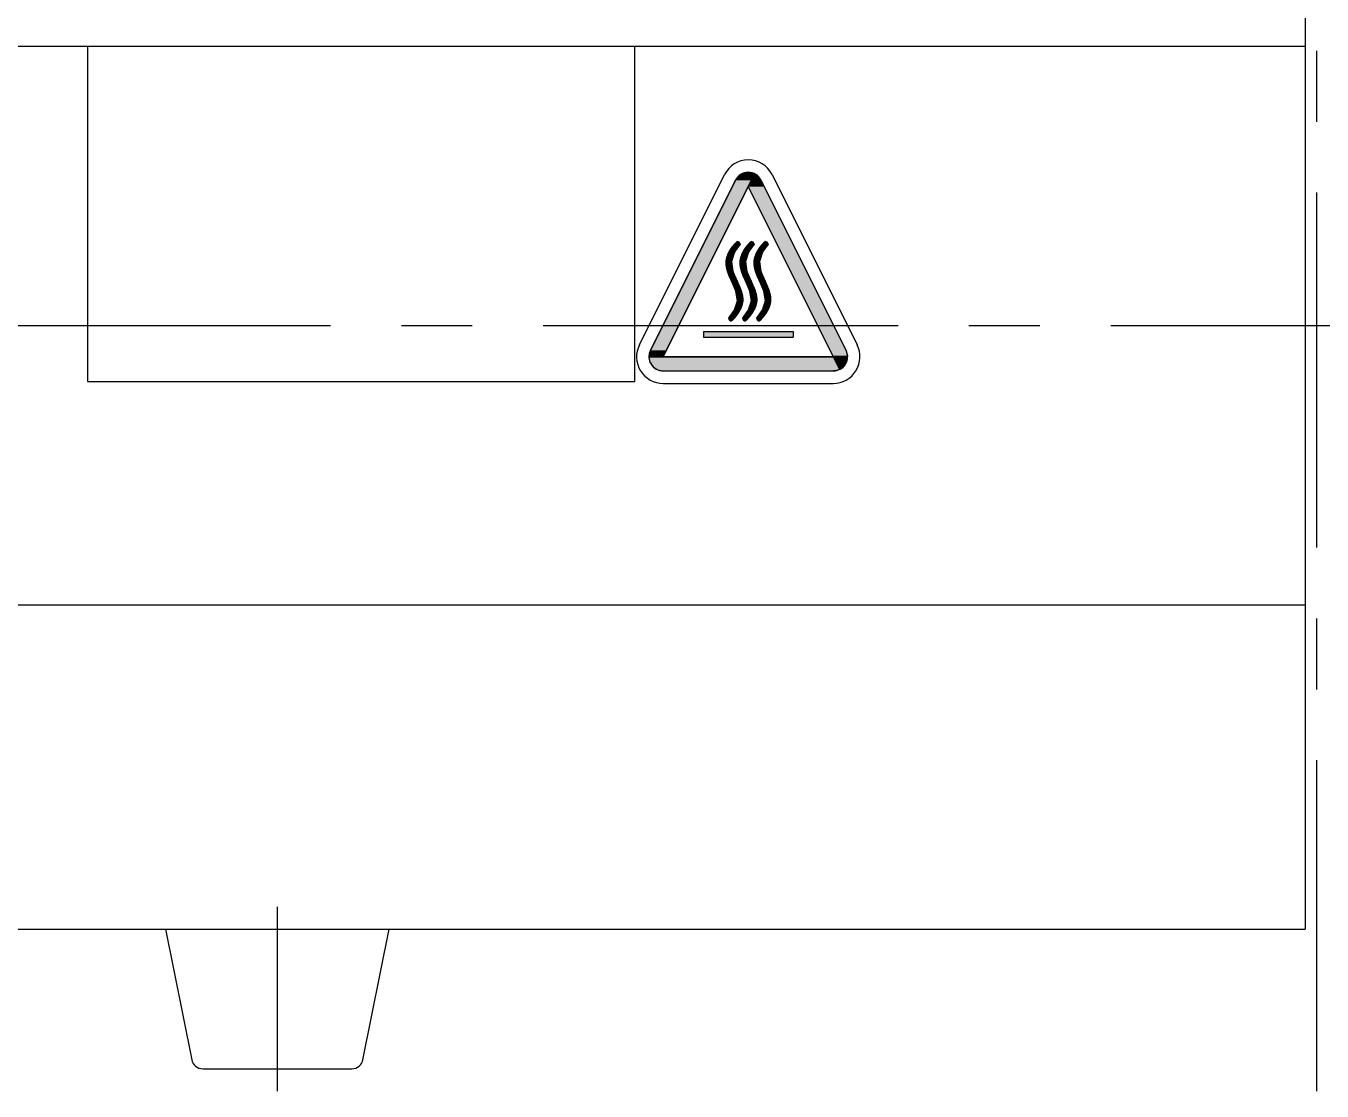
# Model space of a CAD drawing. Extents: x -95 to 515, y -92 to 311.
# Drawn here: x 109.5 to 225.5, y -68.5 to 26.8 of the extents above; entities that cross this region are included whole.
import ezdxf

# ---------------------------------------------------------------- set-up
doc = ezdxf.new("R2010")
doc.units = 0
doc.linetypes.add('CENTER', pattern=[50.8, 31.75, -6.35, 6.35, -6.35])
doc.layers.get('0').update_dxf_attribs({"linetype": 'CONTINUOUS'})
doc.layers.add('CENTER', color=1, linetype='CENTER')

# ---------------------------------------------------------------- blocks, each defined once
blk = doc.blocks.new('*U2')
at = {"color": 7, "linetype": 'CONTINUOUS'}
for p, q in [((173.01, 13.01), (165.39, -2.22)), ((174.43, 13.01), (166.81, -2.22)), ((173.31, 13.4), (173.01, 13.01)), ((173.62, 13.58), (173.31, 13.4)), ((173.74, 13.65), (173.62, 13.58)), ((174.24, 13.71), (173.74, 13.65)), ((174.46, 13.65), (174.24, 13.71)), ((174.63, 13.4), (174.43, 13.01)), ((174.46, 13.65), (174.71, 13.58)), ((174.71, 13.58), (174.63, 13.4)), ((165.39, -2.22), (165.29, -2.5)), ((166.81, -2.22), (166.67, -2.5)), ((165.29, -2.5), (165.26, -2.79)), ((166.53, -2.79), (165.26, -2.79)), ((166.67, -2.5), (166.53, -2.79)), ((166.53, -2.79), (166.53, -2.79))]:
    blk.add_line(p, q, dxfattribs=at)
for points in [[(173.01, 13.01), (165.39, -2.22), (166.81, -2.22)], [(173.31, 13.4), (173.01, 13.01), (174.43, 13.01)], [(173.62, 13.58), (173.31, 13.4), (174.63, 13.4)], [(173.74, 13.65), (173.62, 13.58), (174.71, 13.58)], [(174.24, 13.71), (173.74, 13.65), (174.46, 13.65)], [(165.39, -2.22), (165.29, -2.5), (166.67, -2.5)], [(165.29, -2.5), (165.26, -2.79), (166.53, -2.79)]]:
    blk.add_solid(points, dxfattribs=at)
at = {"color": 7, "linetype": 'CONTINUOUS', "extrusion": (0, 0, -1)}
for points in [[(-173.01, 13.01), (-174.43, 13.01), (-166.81, -2.22)], [(-173.31, 13.4), (-174.63, 13.4), (-174.43, 13.01)], [(-173.62, 13.58), (-174.71, 13.58), (-174.63, 13.4)], [(-173.74, 13.65), (-174.46, 13.65), (-174.71, 13.58)], [(-165.39, -2.22), (-166.81, -2.22), (-166.67, -2.5)], [(-165.26, -2.79), (-166.53, -2.79), (-166.53, -2.79)], [(-165.29, -2.5), (-166.67, -2.5), (-166.53, -2.79)]]:
    blk.add_solid(points, dxfattribs=at)
blk = doc.blocks.new('*U3')
at = {"color": 7, "linetype": 'CONTINUOUS'}
for p, q in [((165.26, -2.79), (165.26, -2.79)), ((181.76, -2.79), (165.26, -2.79)), ((165.26, -2.79), (165.35, -3.28)), ((165.35, -3.28), (165.63, -3.69)), ((181.76, -2.79), (182.01, -3.28)), ((182.01, -3.28), (182.21, -3.69)), ((165.63, -3.69), (165.99, -3.93)), ((165.99, -3.93), (166.04, -3.96)), ((166.04, -3.96), (166.36, -4.03)), ((166.36, -4.03), (166.53, -4.06)), ((166.53, -4.06), (181.76, -4.06)), ((182.06, -4.03), (181.76, -4.06)), ((182.23, -3.96), (182.06, -4.03)), ((182.21, -3.69), (182.33, -3.93)), ((182.33, -3.93), (182.23, -3.96))]:
    blk.add_line(p, q, dxfattribs=at)
for points in [[(165.26, -2.79), (165.26, -2.79), (181.76, -2.79)], [(165.26, -2.79), (165.35, -3.28), (182.01, -3.28)], [(165.35, -3.28), (165.63, -3.69), (182.21, -3.69)], [(165.63, -3.69), (165.99, -3.93), (182.33, -3.93)], [(165.99, -3.93), (166.04, -3.96), (182.23, -3.96)], [(166.04, -3.96), (166.36, -4.03), (182.06, -4.03)], [(166.36, -4.03), (166.53, -4.06), (181.76, -4.06)], [(166.53, -4.06), (166.53, -4.06), (181.76, -4.06)]]:
    blk.add_solid(points, dxfattribs=at)
at = {"color": 7, "linetype": 'CONTINUOUS', "extrusion": (0, 0, -1)}
for points in [[(-165.26, -2.79), (-181.76, -2.79), (-182.01, -3.28)], [(-165.35, -3.28), (-182.01, -3.28), (-182.21, -3.69)], [(-165.63, -3.69), (-182.21, -3.69), (-182.33, -3.93)], [(-165.99, -3.93), (-182.33, -3.93), (-182.23, -3.96)], [(-166.04, -3.96), (-182.23, -3.96), (-182.06, -4.03)], [(-166.36, -4.03), (-182.06, -4.03), (-181.76, -4.06)]]:
    blk.add_solid(points, dxfattribs=at)
blk = doc.blocks.new('*U4')
at = {"color": 7, "linetype": 'CONTINUOUS'}
for p, q in [((174.43, 13.01), (174.15, 12.45)), ((174.59, 13.34), (174.43, 13.01)), ((174.71, 13.58), (174.59, 13.34)), ((175.04, 13.34), (174.71, 13.58)), ((175.04, 13.34), (175.28, 13.01)), ((175.28, 13.01), (175.57, 12.45)), ((174.15, 12.45), (181.48, -2.22)), ((175.57, 12.45), (182.9, -2.22)), ((181.48, -2.22), (181.72, -2.7)), ((182.9, -2.22), (183.03, -2.7)), ((181.72, -2.7), (181.96, -3.19)), ((181.96, -3.19), (182.18, -3.62)), ((182.97, -3.19), (182.72, -3.62)), ((183.03, -2.7), (182.97, -3.19)), ((182.33, -3.93), (182.18, -3.62)), ((182.72, -3.62), (182.33, -3.93))]:
    blk.add_line(p, q, dxfattribs=at)
for points in [[(174.43, 13.01), (174.15, 12.45), (175.57, 12.45)], [(174.59, 13.34), (174.43, 13.01), (175.28, 13.01)], [(174.71, 13.58), (174.59, 13.34), (175.04, 13.34)], [(174.15, 12.45), (181.48, -2.22), (182.9, -2.22)], [(181.48, -2.22), (181.72, -2.7), (183.03, -2.7)], [(181.72, -2.7), (181.96, -3.19), (182.97, -3.19)], [(181.96, -3.19), (182.18, -3.62), (182.72, -3.62)]]:
    blk.add_solid(points, dxfattribs=at)
at = {"color": 7, "linetype": 'CONTINUOUS', "extrusion": (0, 0, -1)}
for points in [[(-174.43, 13.01), (-175.28, 13.01), (-175.57, 12.45)], [(-174.59, 13.34), (-175.04, 13.34), (-175.28, 13.01)], [(-174.15, 12.45), (-175.57, 12.45), (-182.9, -2.22)], [(-181.48, -2.22), (-182.9, -2.22), (-183.03, -2.7)], [(-181.72, -2.7), (-183.03, -2.7), (-182.97, -3.19)], [(-181.96, -3.19), (-182.97, -3.19), (-182.72, -3.62)], [(-182.18, -3.62), (-182.72, -3.62), (-182.33, -3.93)]]:
    blk.add_solid(points, dxfattribs=at)
blk = doc.blocks.new('*U5')
at = {"color": 7, "linetype": 'CONTINUOUS'}
for p, q in [((175.46, 7.29), (174.99, 6.72)), ((175.6, 7.47), (175.46, 7.29)), ((175.92, 7.29), (175.51, 6.72)), ((175.65, 7.52), (175.6, 7.47)), ((175.83, 7.47), (175.65, 7.52)), ((175.83, 7.47), (175.92, 7.29)), ((174.94, 6.58), (174.65, 5.75)), ((174.99, 6.72), (174.94, 6.58)), ((175.41, 6.58), (175.15, 5.75)), ((175.51, 6.72), (175.41, 6.58)), ((174.65, 5.75), (174.65, 5.75)), ((174.65, 5.75), (174.78, 4.83)), ((174.78, 4.83), (174.78, 4.83)), ((174.78, 4.83), (175.15, 3.97)), ((175.15, 5.75), (175.15, 5.75)), ((175.15, 5.75), (175.28, 4.83)), ((175.28, 4.83), (175.28, 4.83)), ((175.28, 4.83), (175.65, 3.97)), ((175.15, 3.97), (175.15, 3.97)), ((175.15, 3.97), (175.51, 3.12)), ((175.65, 3.97), (175.65, 3.97)), ((175.65, 3.97), (176.01, 3.12)), ((175.51, 3.12), (175.51, 3.12)), ((175.51, 3.12), (175.65, 2.2)), ((176.01, 3.12), (176.01, 3.12)), ((176.01, 3.12), (176.15, 2.2)), ((175.28, 1.22), (174.89, 0.67)), ((175.39, 1.37), (175.28, 1.22)), ((175.8, 1.22), (175.35, 0.67)), ((175.65, 2.2), (175.39, 1.37)), ((175.65, 2.2), (175.65, 2.2)), ((175.86, 1.37), (175.8, 1.22)), ((176.15, 2.2), (175.86, 1.37)), ((176.15, 2.2), (176.15, 2.2)), ((174.89, 0.67), (174.97, 0.49)), ((175.15, 0.42), (174.97, 0.49)), ((175.21, 0.49), (175.15, 0.42)), ((175.35, 0.67), (175.21, 0.49))]:
    blk.add_line(p, q, dxfattribs=at)
for points in [[(175.46, 7.29), (174.99, 6.72), (175.51, 6.72)], [(175.6, 7.47), (175.46, 7.29), (175.92, 7.29)], [(175.65, 7.52), (175.6, 7.47), (175.83, 7.47)], [(174.94, 6.58), (174.65, 5.75), (175.15, 5.75)], [(174.99, 6.72), (174.94, 6.58), (175.41, 6.58)], [(174.65, 5.75), (174.65, 5.75), (175.15, 5.75)], [(174.65, 5.75), (174.78, 4.83), (175.28, 4.83)], [(174.78, 4.83), (174.78, 4.83), (175.28, 4.83)], [(174.78, 4.83), (175.15, 3.97), (175.65, 3.97)], [(175.15, 3.97), (175.15, 3.97), (175.65, 3.97)], [(175.15, 3.97), (175.51, 3.12), (176.01, 3.12)], [(175.51, 3.12), (175.51, 3.12), (176.01, 3.12)], [(175.51, 3.12), (175.65, 2.2), (176.15, 2.2)], [(175.28, 1.22), (174.89, 0.67), (175.35, 0.67)], [(175.39, 1.37), (175.28, 1.22), (175.8, 1.22)], [(175.65, 2.2), (175.39, 1.37), (175.86, 1.37)], [(175.65, 2.2), (175.65, 2.2), (176.15, 2.2)], [(174.89, 0.67), (174.97, 0.49), (175.21, 0.49)]]:
    blk.add_solid(points, dxfattribs=at)
at = {"color": 7, "linetype": 'CONTINUOUS', "extrusion": (0, 0, -1)}
for points in [[(-175.46, 7.29), (-175.92, 7.29), (-175.51, 6.72)], [(-175.6, 7.47), (-175.83, 7.47), (-175.92, 7.29)], [(-174.94, 6.58), (-175.41, 6.58), (-175.15, 5.75)], [(-174.99, 6.72), (-175.51, 6.72), (-175.41, 6.58)], [(-174.65, 5.75), (-175.15, 5.75), (-175.15, 5.75)], [(-174.65, 5.75), (-175.15, 5.75), (-175.28, 4.83)], [(-174.78, 4.83), (-175.28, 4.83), (-175.28, 4.83)], [(-174.78, 4.83), (-175.28, 4.83), (-175.65, 3.97)], [(-175.15, 3.97), (-175.65, 3.97), (-175.65, 3.97)], [(-175.15, 3.97), (-175.65, 3.97), (-176.01, 3.12)], [(-175.51, 3.12), (-176.01, 3.12), (-176.01, 3.12)], [(-175.51, 3.12), (-176.01, 3.12), (-176.15, 2.2)], [(-175.28, 1.22), (-175.8, 1.22), (-175.35, 0.67)], [(-175.39, 1.37), (-175.86, 1.37), (-175.8, 1.22)], [(-175.65, 2.2), (-176.15, 2.2), (-176.15, 2.2)], [(-175.65, 2.2), (-176.15, 2.2), (-175.86, 1.37)], [(-174.89, 0.67), (-175.35, 0.67), (-175.21, 0.49)], [(-174.97, 0.49), (-175.21, 0.49), (-175.15, 0.42)]]:
    blk.add_solid(points, dxfattribs=at)
blk = doc.blocks.new('*U6')
at = {"color": 7, "linetype": 'CONTINUOUS'}
for p, q in [((172.96, 7.29), (172.49, 6.72)), ((173.1, 7.47), (172.96, 7.29)), ((173.42, 7.29), (173.01, 6.72)), ((173.15, 7.52), (173.1, 7.47)), ((173.33, 7.47), (173.15, 7.52)), ((173.33, 7.47), (173.42, 7.29)), ((172.44, 6.58), (172.15, 5.75)), ((172.49, 6.72), (172.44, 6.58)), ((172.91, 6.58), (172.65, 5.75)), ((173.01, 6.72), (172.91, 6.58)), ((172.15, 5.75), (172.15, 5.75)), ((172.15, 5.75), (172.28, 4.83)), ((172.28, 4.83), (172.28, 4.83)), ((172.28, 4.83), (172.65, 3.97)), ((172.65, 5.75), (172.65, 5.75)), ((172.65, 5.75), (172.78, 4.83)), ((172.78, 4.83), (172.78, 4.83)), ((172.78, 4.83), (173.15, 3.97)), ((172.65, 3.97), (172.65, 3.97)), ((172.65, 3.97), (173.01, 3.12)), ((173.15, 3.97), (173.15, 3.97)), ((173.15, 3.97), (173.51, 3.12)), ((173.01, 3.12), (173.01, 3.12)), ((173.01, 3.12), (173.15, 2.2)), ((173.51, 3.12), (173.51, 3.12)), ((173.51, 3.12), (173.65, 2.2)), ((172.78, 1.22), (172.39, 0.67)), ((172.89, 1.37), (172.78, 1.22)), ((173.3, 1.22), (172.85, 0.67)), ((173.15, 2.2), (172.89, 1.37)), ((173.15, 2.2), (173.15, 2.2)), ((173.36, 1.37), (173.3, 1.22)), ((173.65, 2.2), (173.36, 1.37)), ((173.65, 2.2), (173.65, 2.2)), ((172.39, 0.67), (172.47, 0.49)), ((172.65, 0.42), (172.47, 0.49)), ((172.71, 0.49), (172.65, 0.42)), ((172.85, 0.67), (172.71, 0.49))]:
    blk.add_line(p, q, dxfattribs=at)
for points in [[(172.96, 7.29), (172.49, 6.72), (173.01, 6.72)], [(173.1, 7.47), (172.96, 7.29), (173.42, 7.29)], [(173.15, 7.52), (173.1, 7.47), (173.33, 7.47)], [(172.44, 6.58), (172.15, 5.75), (172.65, 5.75)], [(172.49, 6.72), (172.44, 6.58), (172.91, 6.58)], [(172.15, 5.75), (172.15, 5.75), (172.65, 5.75)], [(172.15, 5.75), (172.28, 4.83), (172.78, 4.83)], [(172.28, 4.83), (172.28, 4.83), (172.78, 4.83)], [(172.28, 4.83), (172.65, 3.97), (173.15, 3.97)], [(172.65, 3.97), (172.65, 3.97), (173.15, 3.97)], [(172.65, 3.97), (173.01, 3.12), (173.51, 3.12)], [(173.01, 3.12), (173.01, 3.12), (173.51, 3.12)], [(173.01, 3.12), (173.15, 2.2), (173.65, 2.2)], [(172.78, 1.22), (172.39, 0.67), (172.85, 0.67)], [(172.89, 1.37), (172.78, 1.22), (173.3, 1.22)], [(173.15, 2.2), (172.89, 1.37), (173.36, 1.37)], [(173.15, 2.2), (173.15, 2.2), (173.65, 2.2)], [(172.39, 0.67), (172.47, 0.49), (172.71, 0.49)]]:
    blk.add_solid(points, dxfattribs=at)
at = {"color": 7, "linetype": 'CONTINUOUS', "extrusion": (0, 0, -1)}
for points in [[(-172.96, 7.29), (-173.42, 7.29), (-173.01, 6.72)], [(-173.1, 7.47), (-173.33, 7.47), (-173.42, 7.29)], [(-172.44, 6.58), (-172.91, 6.58), (-172.65, 5.75)], [(-172.49, 6.72), (-173.01, 6.72), (-172.91, 6.58)], [(-172.15, 5.75), (-172.65, 5.75), (-172.65, 5.75)], [(-172.15, 5.75), (-172.65, 5.75), (-172.78, 4.83)], [(-172.28, 4.83), (-172.78, 4.83), (-172.78, 4.83)], [(-172.28, 4.83), (-172.78, 4.83), (-173.15, 3.97)], [(-172.65, 3.97), (-173.15, 3.97), (-173.15, 3.97)], [(-172.65, 3.97), (-173.15, 3.97), (-173.51, 3.12)], [(-173.01, 3.12), (-173.51, 3.12), (-173.51, 3.12)], [(-173.01, 3.12), (-173.51, 3.12), (-173.65, 2.2)], [(-172.78, 1.22), (-173.3, 1.22), (-172.85, 0.67)], [(-172.89, 1.37), (-173.36, 1.37), (-173.3, 1.22)], [(-173.15, 2.2), (-173.65, 2.2), (-173.65, 2.2)], [(-173.15, 2.2), (-173.65, 2.2), (-173.36, 1.37)], [(-172.39, 0.67), (-172.85, 0.67), (-172.71, 0.49)], [(-172.47, 0.49), (-172.71, 0.49), (-172.65, 0.42)]]:
    blk.add_solid(points, dxfattribs=at)
blk = doc.blocks.new('*U7')
at = {"color": 7, "linetype": 'CONTINUOUS'}
for p, q in [((174.21, 7.29), (173.74, 6.72)), ((174.35, 7.47), (174.21, 7.29)), ((174.67, 7.29), (174.26, 6.72)), ((174.4, 7.52), (174.35, 7.47)), ((174.58, 7.47), (174.4, 7.52)), ((174.58, 7.47), (174.67, 7.29)), ((173.69, 6.58), (173.4, 5.75)), ((173.74, 6.72), (173.69, 6.58)), ((174.16, 6.58), (173.9, 5.75)), ((174.26, 6.72), (174.16, 6.58)), ((173.4, 5.75), (173.4, 5.75)), ((173.4, 5.75), (173.53, 4.83)), ((173.53, 4.83), (173.53, 4.83)), ((173.53, 4.83), (173.9, 3.97)), ((173.9, 5.75), (173.9, 5.75)), ((173.9, 5.75), (174.03, 4.83)), ((174.03, 4.83), (174.03, 4.83)), ((174.03, 4.83), (174.4, 3.97)), ((173.9, 3.97), (173.9, 3.97)), ((173.9, 3.97), (174.26, 3.12)), ((174.4, 3.97), (174.4, 3.97)), ((174.4, 3.97), (174.76, 3.12)), ((174.26, 3.12), (174.26, 3.12)), ((174.26, 3.12), (174.4, 2.2)), ((174.76, 3.12), (174.76, 3.12)), ((174.76, 3.12), (174.9, 2.2)), ((174.03, 1.22), (173.64, 0.67)), ((174.14, 1.37), (174.03, 1.22)), ((174.55, 1.22), (174.1, 0.67)), ((174.4, 2.2), (174.14, 1.37)), ((174.4, 2.2), (174.4, 2.2)), ((174.61, 1.37), (174.55, 1.22)), ((174.9, 2.2), (174.61, 1.37)), ((174.9, 2.2), (174.9, 2.2)), ((173.64, 0.67), (173.72, 0.49)), ((173.9, 0.42), (173.72, 0.49)), ((173.96, 0.49), (173.9, 0.42)), ((174.1, 0.67), (173.96, 0.49))]:
    blk.add_line(p, q, dxfattribs=at)
for points in [[(174.21, 7.29), (173.74, 6.72), (174.26, 6.72)], [(174.35, 7.47), (174.21, 7.29), (174.67, 7.29)], [(174.4, 7.52), (174.35, 7.47), (174.58, 7.47)], [(173.69, 6.58), (173.4, 5.75), (173.9, 5.75)], [(173.74, 6.72), (173.69, 6.58), (174.16, 6.58)], [(173.4, 5.75), (173.4, 5.75), (173.9, 5.75)], [(173.4, 5.75), (173.53, 4.83), (174.03, 4.83)], [(173.53, 4.83), (173.53, 4.83), (174.03, 4.83)], [(173.53, 4.83), (173.9, 3.97), (174.4, 3.97)], [(173.9, 3.97), (173.9, 3.97), (174.4, 3.97)], [(173.9, 3.97), (174.26, 3.12), (174.76, 3.12)], [(174.26, 3.12), (174.26, 3.12), (174.76, 3.12)], [(174.26, 3.12), (174.4, 2.2), (174.9, 2.2)], [(174.03, 1.22), (173.64, 0.67), (174.1, 0.67)], [(174.14, 1.37), (174.03, 1.22), (174.55, 1.22)], [(174.4, 2.2), (174.14, 1.37), (174.61, 1.37)], [(174.4, 2.2), (174.4, 2.2), (174.9, 2.2)], [(173.64, 0.67), (173.72, 0.49), (173.96, 0.49)]]:
    blk.add_solid(points, dxfattribs=at)
at = {"color": 7, "linetype": 'CONTINUOUS', "extrusion": (0, 0, -1)}
for points in [[(-174.21, 7.29), (-174.67, 7.29), (-174.26, 6.72)], [(-174.35, 7.47), (-174.58, 7.47), (-174.67, 7.29)], [(-173.69, 6.58), (-174.16, 6.58), (-173.9, 5.75)], [(-173.74, 6.72), (-174.26, 6.72), (-174.16, 6.58)], [(-173.4, 5.75), (-173.9, 5.75), (-173.9, 5.75)], [(-173.4, 5.75), (-173.9, 5.75), (-174.03, 4.83)], [(-173.53, 4.83), (-174.03, 4.83), (-174.03, 4.83)], [(-173.53, 4.83), (-174.03, 4.83), (-174.4, 3.97)], [(-173.9, 3.97), (-174.4, 3.97), (-174.4, 3.97)], [(-173.9, 3.97), (-174.4, 3.97), (-174.76, 3.12)], [(-174.26, 3.12), (-174.76, 3.12), (-174.76, 3.12)], [(-174.26, 3.12), (-174.76, 3.12), (-174.9, 2.2)], [(-174.03, 1.22), (-174.55, 1.22), (-174.1, 0.67)], [(-174.14, 1.37), (-174.61, 1.37), (-174.55, 1.22)], [(-174.4, 2.2), (-174.9, 2.2), (-174.9, 2.2)], [(-174.4, 2.2), (-174.9, 2.2), (-174.61, 1.37)], [(-173.64, 0.67), (-174.1, 0.67), (-173.96, 0.49)], [(-173.72, 0.49), (-173.96, 0.49), (-173.9, 0.42)]]:
    blk.add_solid(points, dxfattribs=at)
blk = doc.blocks.new('*U8')
at = {"color": 7, "linetype": 'CONTINUOUS'}
for p, q in [((170.15, -0.54), (178.15, -0.54)), ((170.15, -0.54), (170.15, -1.04)), ((170.15, -1.04), (178.15, -1.04)), ((178.15, -0.54), (178.15, -1.04))]:
    blk.add_line(p, q, dxfattribs=at)
for points in [[(170.15, -0.54), (170.15, -0.54), (178.15, -0.54)], [(170.15, -0.54), (170.15, -1.04), (178.15, -1.04)], [(170.15, -1.04), (170.15, -1.04), (178.15, -1.04)]]:
    blk.add_solid(points, dxfattribs=at)
at = {"color": 7, "linetype": 'CONTINUOUS', "extrusion": (0, 0, -1)}
blk.add_solid([(-170.15, -0.54), (-178.15, -0.54), (-178.15, -1.04)], dxfattribs=at)

msp = doc.modelspace()

# ---------------------------------------------------------------- linework, layer by layer
at = {"color": 7, "linetype": 'CONTINUOUS'}
for p, q in [((224, 54.6), (224, -54)), ((107, 25), (224, 25)), ((115, 25), (115, -5)), ((164, -5), (164, 25)), ((164.4, -1.73), (172.02, 13.51)), ((165.39, -2.22), (173.01, 13.01)), ((166.53, -2.79), (174.71, 13.58)), ((175.28, 13.01), (182.9, -2.22)), ((176.28, 13.51), (183.89, -1.73)), ((182.33, -3.93), (174.15, 12.45)), ((170.15, -0.54), (178.15, -0.54)), ((170.15, -0.54), (170.15, -1.04)), ((170.15, -1.04), (178.15, -1.04)), ((178.15, -0.54), (178.15, -1.04)), ((165.26, -2.79), (181.76, -2.79)), ((166.53, -4.06), (181.76, -4.06)), ((115, -5), (164, -5)), ((166.53, -5.17), (181.76, -5.17)), ((107, -25), (224, -25)), ((107, -54), (224, -54)), ((122, -54), (124.34, -65.7)), ((139.66, -65.7), (142, -54)), ((125.32, -66.5), (138.68, -66.5))]:
    msp.add_line(p, q, dxfattribs=at)
at = {"color": 7}
for points in [[(173.15, 7.52, 0), (173.12, 7.5, 0), (173.1, 7.48, 0), (173.07, 7.45, 0), (173.05, 7.43, 0), (173.02, 7.41, 0), (173, 7.38, 0), (172.98, 7.36, 0), (172.95, 7.33, 0), (172.93, 7.31, 0), (172.91, 7.28, 0), (172.88, 7.26, 0), (172.86, 7.23, 0), (172.84, 7.2, 0), (172.81, 7.18, 0), (172.79, 7.15, 0), (172.77, 7.12, 0), (172.75, 7.1, 0), (172.73, 7.07, 0), (172.71, 7.04, 0), (172.68, 7.01, 0), (172.66, 6.99, 0), (172.64, 6.96, 0), (172.62, 6.93, 0), (172.6, 6.9, 0), (172.58, 6.87, 0), (172.56, 6.84, 0), (172.54, 6.81, 0), (172.53, 6.78, 0), (172.51, 6.75, 0), (172.49, 6.72, 0), (172.47, 6.69, 0), (172.45, 6.66, 0), (172.44, 6.63, 0), (172.42, 6.6, 0), (172.4, 6.57, 0), (172.39, 6.54, 0), (172.37, 6.51, 0), (172.36, 6.48, 0), (172.34, 6.45, 0), (172.33, 6.42, 0), (172.31, 6.39, 0), (172.3, 6.36, 0), (172.29, 6.33, 0), (172.28, 6.29, 0), (172.26, 6.26, 0), (172.25, 6.23, 0), (172.24, 6.2, 0), (172.23, 6.17, 0), (172.22, 6.14, 0), (172.21, 6.1, 0), (172.2, 6.07, 0), (172.19, 6.04, 0), (172.19, 6.01, 0), (172.18, 5.98, 0), (172.17, 5.94, 0), (172.17, 5.91, 0), (172.16, 5.88, 0), (172.16, 5.85, 0), (172.15, 5.82, 0), (172.15, 5.78, 0), (172.15, 5.75, 0), (172.14, 5.72, 0), (172.14, 5.69, 0), (172.14, 5.65, 0), (172.14, 5.62, 0), (172.14, 5.59, 0), (172.14, 5.56, 0), (172.14, 5.53, 0), (172.14, 5.49, 0), (172.15, 5.46, 0), (172.15, 5.43, 0), (172.15, 5.4, 0), (172.16, 5.37, 0), (172.16, 5.33, 0), (172.16, 5.3, 0), (172.17, 5.27, 0), (172.18, 5.24, 0), (172.18, 5.21, 0), (172.19, 5.17, 0), (172.2, 5.14, 0), (172.2, 5.11, 0), (172.21, 5.08, 0), (172.22, 5.04, 0), (172.23, 5.01, 0), (172.24, 4.98, 0), (172.25, 4.95, 0), (172.26, 4.92, 0), (172.27, 4.88, 0), (172.28, 4.85, 0), (172.29, 4.82, 0), (172.3, 4.79, 0), (172.31, 4.76, 0), (172.32, 4.72, 0), (172.33, 4.69, 0), (172.34, 4.66, 0), (172.36, 4.63, 0), (172.37, 4.6, 0), (172.38, 4.56, 0), (172.4, 4.53, 0), (172.41, 4.5, 0), (172.42, 4.47, 0), (172.44, 4.44, 0), (172.45, 4.4, 0), (172.46, 4.37, 0), (172.48, 4.34, 0), (172.49, 4.31, 0), (172.51, 4.28, 0), (172.52, 4.24, 0), (172.53, 4.21, 0), (172.55, 4.18, 0), (172.56, 4.15, 0), (172.58, 4.12, 0), (172.59, 4.08, 0), (172.61, 4.05, 0), (172.62, 4.02, 0), (172.64, 3.99, 0), (172.65, 3.96, 0), (172.67, 3.92, 0), (172.68, 3.89, 0), (172.7, 3.86, 0), (172.71, 3.83, 0), (172.73, 3.8, 0), (172.74, 3.76, 0), (172.76, 3.73, 0), (172.77, 3.7, 0), (172.79, 3.67, 0), (172.8, 3.64, 0), (172.81, 3.6, 0), (172.83, 3.57, 0), (172.84, 3.54, 0), (172.86, 3.51, 0), (172.87, 3.48, 0), (172.88, 3.44, 0), (172.9, 3.41, 0), (172.91, 3.38, 0), (172.92, 3.35, 0), (172.94, 3.32, 0), (172.95, 3.28, 0), (172.96, 3.25, 0), (172.97, 3.22, 0), (172.98, 3.19, 0), (173, 3.16, 0), (173.01, 3.12, 0), (173.02, 3.09, 0), (173.03, 3.06, 0), (173.04, 3.03, 0), (173.05, 3, 0), (173.06, 2.96, 0), (173.06, 2.93, 0), (173.07, 2.9, 0), (173.08, 2.87, 0), (173.09, 2.84, 0), (173.1, 2.8, 0), (173.1, 2.77, 0), (173.11, 2.74, 0), (173.12, 2.71, 0), (173.12, 2.67, 0), (173.13, 2.64, 0), (173.13, 2.61, 0), (173.14, 2.58, 0), (173.14, 2.55, 0), (173.14, 2.51, 0), (173.15, 2.48, 0), (173.15, 2.45, 0), (173.15, 2.42, 0), (173.15, 2.39, 0), (173.15, 2.35, 0), (173.15, 2.32, 0), (173.15, 2.29, 0), (173.15, 2.26, 0), (173.15, 2.22, 0), (173.15, 2.19, 0), (173.14, 2.16, 0), (173.14, 2.13, 0), (173.13, 2.09, 0), (173.13, 2.06, 0), (173.12, 2.03, 0), (173.12, 2, 0), (173.11, 1.97, 0), (173.1, 1.93, 0), (173.09, 1.9, 0), (173.09, 1.87, 0), (173.08, 1.84, 0), (173.07, 1.81, 0), (173.06, 1.77, 0), (173.05, 1.74, 0), (173.04, 1.71, 0), (173.03, 1.68, 0), (173.01, 1.65, 0), (173, 1.61, 0), (172.99, 1.58, 0), (172.97, 1.55, 0), (172.96, 1.52, 0), (172.95, 1.49, 0), (172.93, 1.46, 0), (172.92, 1.43, 0), (172.9, 1.4, 0), (172.88, 1.37, 0), (172.87, 1.34, 0), (172.85, 1.31, 0), (172.84, 1.28, 0), (172.82, 1.25, 0), (172.8, 1.22, 0), (172.78, 1.19, 0), (172.76, 1.16, 0), (172.75, 1.13, 0), (172.73, 1.1, 0), (172.71, 1.07, 0), (172.69, 1.04, 0), (172.67, 1.01, 0), (172.65, 0.99, 0), (172.63, 0.96, 0), (172.61, 0.93, 0), (172.59, 0.9, 0), (172.56, 0.88, 0), (172.54, 0.85, 0), (172.52, 0.82, 0), (172.5, 0.8, 0), (172.48, 0.77, 0), (172.46, 0.74, 0), (172.44, 0.72, 0), (172.41, 0.69, 0), (172.39, 0.67, 0)], [(173.42, 7.3, 0), (173.4, 7.27, 0), (173.37, 7.25, 0), (173.35, 7.22, 0), (173.33, 7.19, 0), (173.31, 7.17, 0), (173.29, 7.14, 0), (173.26, 7.12, 0), (173.24, 7.09, 0), (173.22, 7.06, 0), (173.2, 7.03, 0), (173.18, 7.01, 0), (173.16, 6.98, 0), (173.14, 6.95, 0), (173.12, 6.92, 0), (173.1, 6.89, 0), (173.08, 6.87, 0), (173.06, 6.84, 0), (173.04, 6.81, 0), (173.02, 6.78, 0), (173, 6.75, 0), (172.99, 6.72, 0), (172.97, 6.69, 0), (172.95, 6.66, 0), (172.94, 6.63, 0), (172.92, 6.6, 0), (172.9, 6.57, 0), (172.89, 6.54, 0), (172.87, 6.51, 0), (172.86, 6.47, 0), (172.84, 6.44, 0), (172.83, 6.41, 0), (172.81, 6.38, 0), (172.8, 6.35, 0), (172.79, 6.32, 0), (172.78, 6.29, 0), (172.76, 6.25, 0), (172.75, 6.22, 0), (172.74, 6.19, 0), (172.73, 6.16, 0), (172.72, 6.13, 0), (172.71, 6.09, 0), (172.7, 6.06, 0), (172.69, 6.03, 0), (172.69, 6, 0), (172.68, 5.97, 0), (172.67, 5.93, 0), (172.67, 5.9, 0), (172.66, 5.87, 0), (172.66, 5.84, 0), (172.65, 5.8, 0), (172.65, 5.77, 0), (172.65, 5.74, 0), (172.64, 5.71, 0), (172.64, 5.67, 0), (172.64, 5.64, 0), (172.64, 5.61, 0), (172.64, 5.58, 0), (172.64, 5.54, 0), (172.64, 5.51, 0), (172.64, 5.48, 0), (172.65, 5.45, 0), (172.65, 5.42, 0), (172.65, 5.38, 0), (172.66, 5.35, 0), (172.66, 5.32, 0), (172.67, 5.29, 0), (172.67, 5.25, 0), (172.68, 5.22, 0), (172.68, 5.19, 0), (172.69, 5.16, 0), (172.7, 5.13, 0), (172.71, 5.09, 0), (172.71, 5.06, 0), (172.72, 5.03, 0), (172.73, 5, 0), (172.74, 4.96, 0), (172.75, 4.93, 0), (172.76, 4.9, 0), (172.77, 4.87, 0), (172.78, 4.84, 0), (172.79, 4.8, 0), (172.8, 4.77, 0), (172.81, 4.74, 0), (172.83, 4.71, 0), (172.84, 4.68, 0), (172.85, 4.64, 0), (172.86, 4.61, 0), (172.88, 4.58, 0), (172.89, 4.55, 0), (172.9, 4.51, 0), (172.92, 4.48, 0), (172.93, 4.45, 0), (172.94, 4.42, 0), (172.96, 4.39, 0), (172.97, 4.35, 0), (172.99, 4.32, 0), (173, 4.29, 0), (173.01, 4.26, 0), (173.03, 4.23, 0), (173.04, 4.19, 0), (173.06, 4.16, 0), (173.07, 4.13, 0), (173.09, 4.1, 0), (173.1, 4.06, 0), (173.12, 4.03, 0), (173.13, 4, 0), (173.15, 3.97, 0), (173.16, 3.94, 0), (173.18, 3.9, 0), (173.19, 3.87, 0), (173.21, 3.84, 0), (173.22, 3.81, 0), (173.24, 3.78, 0), (173.25, 3.74, 0), (173.27, 3.71, 0), (173.28, 3.68, 0), (173.29, 3.65, 0), (173.31, 3.62, 0), (173.32, 3.58, 0), (173.34, 3.55, 0), (173.35, 3.52, 0), (173.37, 3.49, 0), (173.38, 3.45, 0), (173.39, 3.42, 0), (173.41, 3.39, 0), (173.42, 3.36, 0), (173.43, 3.33, 0), (173.44, 3.29, 0), (173.46, 3.26, 0), (173.47, 3.23, 0), (173.48, 3.2, 0), (173.49, 3.17, 0), (173.5, 3.13, 0), (173.51, 3.1, 0), (173.52, 3.07, 0), (173.53, 3.04, 0), (173.54, 3, 0), (173.55, 2.97, 0), (173.56, 2.94, 0), (173.57, 2.91, 0), (173.58, 2.88, 0), (173.59, 2.84, 0), (173.59, 2.81, 0), (173.6, 2.78, 0), (173.61, 2.75, 0), (173.62, 2.71, 0), (173.62, 2.68, 0), (173.63, 2.65, 0), (173.63, 2.62, 0), (173.63, 2.59, 0), (173.64, 2.55, 0), (173.64, 2.52, 0), (173.65, 2.49, 0), (173.65, 2.46, 0), (173.65, 2.42, 0), (173.65, 2.39, 0), (173.65, 2.36, 0), (173.65, 2.33, 0), (173.65, 2.3, 0), (173.65, 2.26, 0), (173.65, 2.23, 0), (173.65, 2.2, 0), (173.64, 2.17, 0), (173.64, 2.13, 0), (173.64, 2.1, 0), (173.63, 2.07, 0), (173.62, 2.04, 0), (173.62, 2, 0), (173.61, 1.97, 0), (173.61, 1.94, 0), (173.6, 1.91, 0), (173.59, 1.88, 0), (173.58, 1.84, 0), (173.57, 1.81, 0), (173.56, 1.78, 0), (173.55, 1.75, 0), (173.54, 1.72, 0), (173.53, 1.68, 0), (173.52, 1.65, 0), (173.5, 1.62, 0), (173.49, 1.59, 0), (173.48, 1.56, 0), (173.47, 1.53, 0), (173.45, 1.5, 0), (173.44, 1.47, 0), (173.42, 1.43, 0), (173.41, 1.4, 0), (173.39, 1.37, 0), (173.37, 1.34, 0), (173.36, 1.31, 0), (173.34, 1.28, 0), (173.32, 1.25, 0), (173.3, 1.22, 0), (173.29, 1.19, 0), (173.27, 1.16, 0), (173.25, 1.13, 0), (173.23, 1.1, 0), (173.21, 1.07, 0), (173.19, 1.05, 0), (173.17, 1.02, 0), (173.15, 0.99, 0), (173.13, 0.96, 0), (173.11, 0.93, 0), (173.09, 0.9, 0), (173.07, 0.88, 0), (173.04, 0.85, 0), (173.02, 0.82, 0), (173, 0.79, 0), (172.98, 0.77, 0), (172.96, 0.74, 0), (172.93, 0.71, 0), (172.91, 0.69, 0), (172.89, 0.66, 0), (172.86, 0.64, 0), (172.84, 0.61, 0), (172.81, 0.59, 0), (172.79, 0.56, 0), (172.77, 0.54, 0), (172.74, 0.51, 0), (172.72, 0.49, 0), (172.69, 0.47, 0), (172.67, 0.44, 0), (172.65, 0.42, 0)], [(174.4, 7.52, 0), (174.37, 7.5, 0), (174.35, 7.48, 0), (174.32, 7.45, 0), (174.3, 7.43, 0), (174.27, 7.41, 0), (174.25, 7.38, 0), (174.23, 7.36, 0), (174.2, 7.33, 0), (174.18, 7.31, 0), (174.16, 7.28, 0), (174.13, 7.26, 0), (174.11, 7.23, 0), (174.09, 7.2, 0), (174.06, 7.18, 0), (174.04, 7.15, 0), (174.02, 7.12, 0), (174, 7.1, 0), (173.98, 7.07, 0), (173.96, 7.04, 0), (173.93, 7.01, 0), (173.91, 6.99, 0), (173.89, 6.96, 0), (173.87, 6.93, 0), (173.85, 6.9, 0), (173.83, 6.87, 0), (173.81, 6.84, 0), (173.79, 6.81, 0), (173.78, 6.78, 0), (173.76, 6.75, 0), (173.74, 6.72, 0), (173.72, 6.69, 0), (173.7, 6.66, 0), (173.69, 6.63, 0), (173.67, 6.6, 0), (173.65, 6.57, 0), (173.64, 6.54, 0), (173.62, 6.51, 0), (173.61, 6.48, 0), (173.59, 6.45, 0), (173.58, 6.42, 0), (173.56, 6.39, 0), (173.55, 6.36, 0), (173.54, 6.33, 0), (173.53, 6.29, 0), (173.51, 6.26, 0), (173.5, 6.23, 0), (173.49, 6.2, 0), (173.48, 6.17, 0), (173.47, 6.14, 0), (173.46, 6.1, 0), (173.45, 6.07, 0), (173.44, 6.04, 0), (173.44, 6.01, 0), (173.43, 5.98, 0), (173.42, 5.94, 0), (173.42, 5.91, 0), (173.41, 5.88, 0), (173.41, 5.85, 0), (173.4, 5.82, 0), (173.4, 5.78, 0), (173.4, 5.75, 0), (173.39, 5.72, 0), (173.39, 5.69, 0), (173.39, 5.65, 0), (173.39, 5.62, 0), (173.39, 5.59, 0), (173.39, 5.56, 0), (173.39, 5.53, 0), (173.39, 5.49, 0), (173.4, 5.46, 0), (173.4, 5.43, 0), (173.4, 5.4, 0), (173.41, 5.37, 0), (173.41, 5.33, 0), (173.41, 5.3, 0), (173.42, 5.27, 0), (173.43, 5.24, 0), (173.43, 5.21, 0), (173.44, 5.17, 0), (173.45, 5.14, 0), (173.45, 5.11, 0), (173.46, 5.08, 0), (173.47, 5.04, 0), (173.48, 5.01, 0), (173.49, 4.98, 0), (173.5, 4.95, 0), (173.51, 4.92, 0), (173.52, 4.88, 0), (173.53, 4.85, 0), (173.54, 4.82, 0), (173.55, 4.79, 0), (173.56, 4.76, 0), (173.57, 4.72, 0), (173.58, 4.69, 0), (173.59, 4.66, 0), (173.61, 4.63, 0), (173.62, 4.6, 0), (173.63, 4.56, 0), (173.65, 4.53, 0), (173.66, 4.5, 0), (173.67, 4.47, 0), (173.69, 4.44, 0), (173.7, 4.4, 0), (173.71, 4.37, 0), (173.73, 4.34, 0), (173.74, 4.31, 0), (173.76, 4.28, 0), (173.77, 4.24, 0), (173.78, 4.21, 0), (173.8, 4.18, 0), (173.81, 4.15, 0), (173.83, 4.12, 0), (173.84, 4.08, 0), (173.86, 4.05, 0), (173.87, 4.02, 0), (173.89, 3.99, 0), (173.9, 3.96, 0), (173.92, 3.92, 0), (173.93, 3.89, 0), (173.95, 3.86, 0), (173.96, 3.83, 0), (173.98, 3.8, 0), (173.99, 3.76, 0), (174.01, 3.73, 0), (174.02, 3.7, 0), (174.04, 3.67, 0), (174.05, 3.64, 0), (174.06, 3.6, 0), (174.08, 3.57, 0), (174.09, 3.54, 0), (174.11, 3.51, 0), (174.12, 3.48, 0), (174.13, 3.44, 0), (174.15, 3.41, 0), (174.16, 3.38, 0), (174.17, 3.35, 0), (174.19, 3.32, 0), (174.2, 3.28, 0), (174.21, 3.25, 0), (174.22, 3.22, 0), (174.23, 3.19, 0), (174.25, 3.16, 0), (174.26, 3.12, 0), (174.27, 3.09, 0), (174.28, 3.06, 0), (174.29, 3.03, 0), (174.3, 3, 0), (174.31, 2.96, 0), (174.31, 2.93, 0), (174.32, 2.9, 0), (174.33, 2.87, 0), (174.34, 2.84, 0), (174.35, 2.8, 0), (174.35, 2.77, 0), (174.36, 2.74, 0), (174.37, 2.71, 0), (174.37, 2.67, 0), (174.38, 2.64, 0), (174.38, 2.61, 0), (174.39, 2.58, 0), (174.39, 2.55, 0), (174.39, 2.51, 0), (174.4, 2.48, 0), (174.4, 2.45, 0), (174.4, 2.42, 0), (174.4, 2.39, 0), (174.4, 2.35, 0), (174.4, 2.32, 0), (174.4, 2.29, 0), (174.4, 2.26, 0), (174.4, 2.22, 0), (174.4, 2.19, 0), (174.39, 2.16, 0), (174.39, 2.13, 0), (174.38, 2.09, 0), (174.38, 2.06, 0), (174.37, 2.03, 0), (174.37, 2, 0), (174.36, 1.97, 0), (174.35, 1.93, 0), (174.34, 1.9, 0), (174.34, 1.87, 0), (174.33, 1.84, 0), (174.32, 1.81, 0), (174.31, 1.77, 0), (174.3, 1.74, 0), (174.29, 1.71, 0), (174.28, 1.68, 0), (174.26, 1.65, 0), (174.25, 1.61, 0), (174.24, 1.58, 0), (174.22, 1.55, 0), (174.21, 1.52, 0), (174.2, 1.49, 0), (174.18, 1.46, 0), (174.17, 1.43, 0), (174.15, 1.4, 0), (174.13, 1.37, 0), (174.12, 1.34, 0), (174.1, 1.31, 0), (174.09, 1.28, 0), (174.07, 1.25, 0), (174.05, 1.22, 0), (174.03, 1.19, 0), (174.01, 1.16, 0), (174, 1.13, 0), (173.98, 1.1, 0), (173.96, 1.07, 0), (173.94, 1.04, 0), (173.92, 1.01, 0), (173.9, 0.99, 0), (173.88, 0.96, 0), (173.86, 0.93, 0), (173.84, 0.9, 0), (173.81, 0.88, 0), (173.79, 0.85, 0), (173.77, 0.82, 0), (173.75, 0.8, 0), (173.73, 0.77, 0), (173.71, 0.74, 0), (173.69, 0.72, 0), (173.66, 0.69, 0), (173.64, 0.67, 0)], [(174.67, 7.3, 0), (174.65, 7.27, 0), (174.62, 7.25, 0), (174.6, 7.22, 0), (174.58, 7.19, 0), (174.56, 7.17, 0), (174.54, 7.14, 0), (174.51, 7.12, 0), (174.49, 7.09, 0), (174.47, 7.06, 0), (174.45, 7.03, 0), (174.43, 7.01, 0), (174.41, 6.98, 0), (174.39, 6.95, 0), (174.37, 6.92, 0), (174.35, 6.89, 0), (174.33, 6.87, 0), (174.31, 6.84, 0), (174.29, 6.81, 0), (174.27, 6.78, 0), (174.25, 6.75, 0), (174.24, 6.72, 0), (174.22, 6.69, 0), (174.2, 6.66, 0), (174.19, 6.63, 0), (174.17, 6.6, 0), (174.15, 6.57, 0), (174.14, 6.54, 0), (174.12, 6.51, 0), (174.11, 6.47, 0), (174.09, 6.44, 0), (174.08, 6.41, 0), (174.06, 6.38, 0), (174.05, 6.35, 0), (174.04, 6.32, 0), (174.03, 6.29, 0), (174.01, 6.25, 0), (174, 6.22, 0), (173.99, 6.19, 0), (173.98, 6.16, 0), (173.97, 6.13, 0), (173.96, 6.09, 0), (173.95, 6.06, 0), (173.94, 6.03, 0), (173.94, 6, 0), (173.93, 5.97, 0), (173.92, 5.93, 0), (173.92, 5.9, 0), (173.91, 5.87, 0), (173.91, 5.84, 0), (173.9, 5.8, 0), (173.9, 5.77, 0), (173.9, 5.74, 0), (173.89, 5.71, 0), (173.89, 5.67, 0), (173.89, 5.64, 0), (173.89, 5.61, 0), (173.89, 5.58, 0), (173.89, 5.54, 0), (173.89, 5.51, 0), (173.89, 5.48, 0), (173.9, 5.45, 0), (173.9, 5.42, 0), (173.9, 5.38, 0), (173.91, 5.35, 0), (173.91, 5.32, 0), (173.92, 5.29, 0), (173.92, 5.25, 0), (173.93, 5.22, 0), (173.93, 5.19, 0), (173.94, 5.16, 0), (173.95, 5.13, 0), (173.96, 5.09, 0), (173.96, 5.06, 0), (173.97, 5.03, 0), (173.98, 5, 0), (173.99, 4.96, 0), (174, 4.93, 0), (174.01, 4.9, 0), (174.02, 4.87, 0), (174.03, 4.84, 0), (174.04, 4.8, 0), (174.05, 4.77, 0), (174.06, 4.74, 0), (174.08, 4.71, 0), (174.09, 4.68, 0), (174.1, 4.64, 0), (174.11, 4.61, 0), (174.13, 4.58, 0), (174.14, 4.55, 0), (174.15, 4.51, 0), (174.17, 4.48, 0), (174.18, 4.45, 0), (174.19, 4.42, 0), (174.21, 4.39, 0), (174.22, 4.35, 0), (174.24, 4.32, 0), (174.25, 4.29, 0), (174.26, 4.26, 0), (174.28, 4.23, 0), (174.29, 4.19, 0), (174.31, 4.16, 0), (174.32, 4.13, 0), (174.34, 4.1, 0), (174.35, 4.06, 0), (174.37, 4.03, 0), (174.38, 4, 0), (174.4, 3.97, 0), (174.41, 3.94, 0), (174.43, 3.9, 0), (174.44, 3.87, 0), (174.46, 3.84, 0), (174.47, 3.81, 0), (174.49, 3.78, 0), (174.5, 3.74, 0), (174.52, 3.71, 0), (174.53, 3.68, 0), (174.54, 3.65, 0), (174.56, 3.62, 0), (174.57, 3.58, 0), (174.59, 3.55, 0), (174.6, 3.52, 0), (174.62, 3.49, 0), (174.63, 3.45, 0), (174.64, 3.42, 0), (174.66, 3.39, 0), (174.67, 3.36, 0), (174.68, 3.33, 0), (174.69, 3.29, 0), (174.71, 3.26, 0), (174.72, 3.23, 0), (174.73, 3.2, 0), (174.74, 3.17, 0), (174.75, 3.13, 0), (174.76, 3.1, 0), (174.77, 3.07, 0), (174.78, 3.04, 0), (174.79, 3, 0), (174.8, 2.97, 0), (174.81, 2.94, 0), (174.82, 2.91, 0), (174.83, 2.88, 0), (174.84, 2.84, 0), (174.84, 2.81, 0), (174.85, 2.78, 0), (174.86, 2.75, 0), (174.87, 2.71, 0), (174.87, 2.68, 0), (174.88, 2.65, 0), (174.88, 2.62, 0), (174.88, 2.59, 0), (174.89, 2.55, 0), (174.89, 2.52, 0), (174.9, 2.49, 0), (174.9, 2.46, 0), (174.9, 2.42, 0), (174.9, 2.39, 0), (174.9, 2.36, 0), (174.9, 2.33, 0), (174.9, 2.3, 0), (174.9, 2.26, 0), (174.9, 2.23, 0), (174.9, 2.2, 0), (174.89, 2.17, 0), (174.89, 2.13, 0), (174.89, 2.1, 0), (174.88, 2.07, 0), (174.88, 2.04, 0), (174.87, 2, 0), (174.86, 1.97, 0), (174.86, 1.94, 0), (174.85, 1.91, 0), (174.84, 1.88, 0), (174.83, 1.84, 0), (174.82, 1.81, 0), (174.81, 1.78, 0), (174.8, 1.75, 0), (174.79, 1.72, 0), (174.78, 1.68, 0), (174.77, 1.65, 0), (174.75, 1.62, 0), (174.74, 1.59, 0), (174.73, 1.56, 0), (174.72, 1.53, 0), (174.7, 1.5, 0), (174.69, 1.47, 0), (174.67, 1.43, 0), (174.66, 1.4, 0), (174.64, 1.37, 0), (174.62, 1.34, 0), (174.61, 1.31, 0), (174.59, 1.28, 0), (174.57, 1.25, 0), (174.55, 1.22, 0), (174.54, 1.19, 0), (174.52, 1.16, 0), (174.5, 1.13, 0), (174.48, 1.1, 0), (174.46, 1.07, 0), (174.44, 1.05, 0), (174.42, 1.02, 0), (174.4, 0.99, 0), (174.38, 0.96, 0), (174.36, 0.93, 0), (174.34, 0.9, 0), (174.32, 0.88, 0), (174.29, 0.85, 0), (174.27, 0.82, 0), (174.25, 0.79, 0), (174.23, 0.77, 0), (174.21, 0.74, 0), (174.18, 0.71, 0), (174.16, 0.69, 0), (174.14, 0.66, 0), (174.11, 0.64, 0), (174.09, 0.61, 0), (174.06, 0.59, 0), (174.04, 0.56, 0), (174.02, 0.54, 0), (173.99, 0.51, 0), (173.97, 0.49, 0), (173.94, 0.47, 0), (173.92, 0.44, 0), (173.9, 0.42, 0)], [(175.65, 7.52, 0), (175.62, 7.5, 0), (175.6, 7.48, 0), (175.57, 7.45, 0), (175.55, 7.43, 0), (175.52, 7.41, 0), (175.5, 7.38, 0), (175.48, 7.36, 0), (175.45, 7.33, 0), (175.43, 7.31, 0), (175.41, 7.28, 0), (175.38, 7.26, 0), (175.36, 7.23, 0), (175.34, 7.2, 0), (175.31, 7.18, 0), (175.29, 7.15, 0), (175.27, 7.12, 0), (175.25, 7.1, 0), (175.23, 7.07, 0), (175.21, 7.04, 0), (175.18, 7.01, 0), (175.16, 6.99, 0), (175.14, 6.96, 0), (175.12, 6.93, 0), (175.1, 6.9, 0), (175.08, 6.87, 0), (175.06, 6.84, 0), (175.04, 6.81, 0), (175.03, 6.78, 0), (175.01, 6.75, 0), (174.99, 6.72, 0), (174.97, 6.69, 0), (174.95, 6.66, 0), (174.94, 6.63, 0), (174.92, 6.6, 0), (174.9, 6.57, 0), (174.89, 6.54, 0), (174.87, 6.51, 0), (174.86, 6.48, 0), (174.84, 6.45, 0), (174.83, 6.42, 0), (174.81, 6.39, 0), (174.8, 6.36, 0), (174.79, 6.33, 0), (174.78, 6.29, 0), (174.76, 6.26, 0), (174.75, 6.23, 0), (174.74, 6.2, 0), (174.73, 6.17, 0), (174.72, 6.14, 0), (174.71, 6.1, 0), (174.7, 6.07, 0), (174.69, 6.04, 0), (174.69, 6.01, 0), (174.68, 5.98, 0), (174.67, 5.94, 0), (174.67, 5.91, 0), (174.66, 5.88, 0), (174.66, 5.85, 0), (174.65, 5.82, 0), (174.65, 5.78, 0), (174.65, 5.75, 0), (174.64, 5.72, 0), (174.64, 5.69, 0), (174.64, 5.65, 0), (174.64, 5.62, 0), (174.64, 5.59, 0), (174.64, 5.56, 0), (174.64, 5.53, 0), (174.64, 5.49, 0), (174.65, 5.46, 0), (174.65, 5.43, 0), (174.65, 5.4, 0), (174.66, 5.37, 0), (174.66, 5.33, 0), (174.66, 5.3, 0), (174.67, 5.27, 0), (174.68, 5.24, 0), (174.68, 5.21, 0), (174.69, 5.17, 0), (174.7, 5.14, 0), (174.7, 5.11, 0), (174.71, 5.08, 0), (174.72, 5.04, 0), (174.73, 5.01, 0), (174.74, 4.98, 0), (174.75, 4.95, 0), (174.76, 4.92, 0), (174.77, 4.88, 0), (174.78, 4.85, 0), (174.79, 4.82, 0), (174.8, 4.79, 0), (174.81, 4.76, 0), (174.82, 4.72, 0), (174.83, 4.69, 0), (174.84, 4.66, 0), (174.86, 4.63, 0), (174.87, 4.6, 0), (174.88, 4.56, 0), (174.9, 4.53, 0), (174.91, 4.5, 0), (174.92, 4.47, 0), (174.94, 4.44, 0), (174.95, 4.4, 0), (174.96, 4.37, 0), (174.98, 4.34, 0), (174.99, 4.31, 0), (175.01, 4.28, 0), (175.02, 4.24, 0), (175.03, 4.21, 0), (175.05, 4.18, 0), (175.06, 4.15, 0), (175.08, 4.12, 0), (175.09, 4.08, 0), (175.11, 4.05, 0), (175.12, 4.02, 0), (175.14, 3.99, 0), (175.15, 3.96, 0), (175.17, 3.92, 0), (175.18, 3.89, 0), (175.2, 3.86, 0), (175.21, 3.83, 0), (175.23, 3.8, 0), (175.24, 3.76, 0), (175.26, 3.73, 0), (175.27, 3.7, 0), (175.29, 3.67, 0), (175.3, 3.64, 0), (175.31, 3.6, 0), (175.33, 3.57, 0), (175.34, 3.54, 0), (175.36, 3.51, 0), (175.37, 3.48, 0), (175.38, 3.44, 0), (175.4, 3.41, 0), (175.41, 3.38, 0), (175.42, 3.35, 0), (175.44, 3.32, 0), (175.45, 3.28, 0), (175.46, 3.25, 0), (175.47, 3.22, 0), (175.48, 3.19, 0), (175.5, 3.16, 0), (175.51, 3.12, 0), (175.52, 3.09, 0), (175.53, 3.06, 0), (175.54, 3.03, 0), (175.55, 3, 0), (175.56, 2.96, 0), (175.56, 2.93, 0), (175.57, 2.9, 0), (175.58, 2.87, 0), (175.59, 2.84, 0), (175.6, 2.8, 0), (175.6, 2.77, 0), (175.61, 2.74, 0), (175.62, 2.71, 0), (175.62, 2.67, 0), (175.63, 2.64, 0), (175.63, 2.61, 0), (175.64, 2.58, 0), (175.64, 2.55, 0), (175.64, 2.51, 0), (175.65, 2.48, 0), (175.65, 2.45, 0), (175.65, 2.42, 0), (175.65, 2.39, 0), (175.65, 2.35, 0), (175.65, 2.32, 0), (175.65, 2.29, 0), (175.65, 2.26, 0), (175.65, 2.22, 0), (175.65, 2.19, 0), (175.64, 2.16, 0), (175.64, 2.13, 0), (175.63, 2.09, 0), (175.63, 2.06, 0), (175.62, 2.03, 0), (175.62, 2, 0), (175.61, 1.97, 0), (175.6, 1.93, 0), (175.59, 1.9, 0), (175.59, 1.87, 0), (175.58, 1.84, 0), (175.57, 1.81, 0), (175.56, 1.77, 0), (175.55, 1.74, 0), (175.54, 1.71, 0), (175.53, 1.68, 0), (175.51, 1.65, 0), (175.5, 1.61, 0), (175.49, 1.58, 0), (175.47, 1.55, 0), (175.46, 1.52, 0), (175.45, 1.49, 0), (175.43, 1.46, 0), (175.42, 1.43, 0), (175.4, 1.4, 0), (175.38, 1.37, 0), (175.37, 1.34, 0), (175.35, 1.31, 0), (175.34, 1.28, 0), (175.32, 1.25, 0), (175.3, 1.22, 0), (175.28, 1.19, 0), (175.26, 1.16, 0), (175.25, 1.13, 0), (175.23, 1.1, 0), (175.21, 1.07, 0), (175.19, 1.04, 0), (175.17, 1.01, 0), (175.15, 0.99, 0), (175.13, 0.96, 0), (175.11, 0.93, 0), (175.09, 0.9, 0), (175.06, 0.88, 0), (175.04, 0.85, 0), (175.02, 0.82, 0), (175, 0.8, 0), (174.98, 0.77, 0), (174.96, 0.74, 0), (174.94, 0.72, 0), (174.91, 0.69, 0), (174.89, 0.67, 0)], [(175.92, 7.3, 0), (175.9, 7.27, 0), (175.87, 7.25, 0), (175.85, 7.22, 0), (175.83, 7.19, 0), (175.81, 7.17, 0), (175.79, 7.14, 0), (175.76, 7.12, 0), (175.74, 7.09, 0), (175.72, 7.06, 0), (175.7, 7.03, 0), (175.68, 7.01, 0), (175.66, 6.98, 0), (175.64, 6.95, 0), (175.62, 6.92, 0), (175.6, 6.89, 0), (175.58, 6.87, 0), (175.56, 6.84, 0), (175.54, 6.81, 0), (175.52, 6.78, 0), (175.5, 6.75, 0), (175.49, 6.72, 0), (175.47, 6.69, 0), (175.45, 6.66, 0), (175.44, 6.63, 0), (175.42, 6.6, 0), (175.4, 6.57, 0), (175.39, 6.54, 0), (175.37, 6.51, 0), (175.36, 6.47, 0), (175.34, 6.44, 0), (175.33, 6.41, 0), (175.31, 6.38, 0), (175.3, 6.35, 0), (175.29, 6.32, 0), (175.28, 6.29, 0), (175.26, 6.25, 0), (175.25, 6.22, 0), (175.24, 6.19, 0), (175.23, 6.16, 0), (175.22, 6.13, 0), (175.21, 6.09, 0), (175.2, 6.06, 0), (175.19, 6.03, 0), (175.19, 6, 0), (175.18, 5.97, 0), (175.17, 5.93, 0), (175.17, 5.9, 0), (175.16, 5.87, 0), (175.16, 5.84, 0), (175.15, 5.8, 0), (175.15, 5.77, 0), (175.15, 5.74, 0), (175.14, 5.71, 0), (175.14, 5.67, 0), (175.14, 5.64, 0), (175.14, 5.61, 0), (175.14, 5.58, 0), (175.14, 5.54, 0), (175.14, 5.51, 0), (175.14, 5.48, 0), (175.15, 5.45, 0), (175.15, 5.42, 0), (175.15, 5.38, 0), (175.16, 5.35, 0), (175.16, 5.32, 0), (175.17, 5.29, 0), (175.17, 5.25, 0), (175.18, 5.22, 0), (175.18, 5.19, 0), (175.19, 5.16, 0), (175.2, 5.13, 0), (175.21, 5.09, 0), (175.21, 5.06, 0), (175.22, 5.03, 0), (175.23, 5, 0), (175.24, 4.96, 0), (175.25, 4.93, 0), (175.26, 4.9, 0), (175.27, 4.87, 0), (175.28, 4.84, 0), (175.29, 4.8, 0), (175.3, 4.77, 0), (175.31, 4.74, 0), (175.33, 4.71, 0), (175.34, 4.68, 0), (175.35, 4.64, 0), (175.36, 4.61, 0), (175.38, 4.58, 0), (175.39, 4.55, 0), (175.4, 4.51, 0), (175.42, 4.48, 0), (175.43, 4.45, 0), (175.44, 4.42, 0), (175.46, 4.39, 0), (175.47, 4.35, 0), (175.49, 4.32, 0), (175.5, 4.29, 0), (175.51, 4.26, 0), (175.53, 4.23, 0), (175.54, 4.19, 0), (175.56, 4.16, 0), (175.57, 4.13, 0), (175.59, 4.1, 0), (175.6, 4.06, 0), (175.62, 4.03, 0), (175.63, 4, 0), (175.65, 3.97, 0), (175.66, 3.94, 0), (175.68, 3.9, 0), (175.69, 3.87, 0), (175.71, 3.84, 0), (175.72, 3.81, 0), (175.74, 3.78, 0), (175.75, 3.74, 0), (175.77, 3.71, 0), (175.78, 3.68, 0), (175.79, 3.65, 0), (175.81, 3.62, 0), (175.82, 3.58, 0), (175.84, 3.55, 0), (175.85, 3.52, 0), (175.87, 3.49, 0), (175.88, 3.45, 0), (175.89, 3.42, 0), (175.91, 3.39, 0), (175.92, 3.36, 0), (175.93, 3.33, 0), (175.94, 3.29, 0), (175.96, 3.26, 0), (175.97, 3.23, 0), (175.98, 3.2, 0), (175.99, 3.17, 0), (176, 3.13, 0), (176.01, 3.1, 0), (176.02, 3.07, 0), (176.03, 3.04, 0), (176.04, 3, 0), (176.05, 2.97, 0), (176.06, 2.94, 0), (176.07, 2.91, 0), (176.08, 2.88, 0), (176.09, 2.84, 0), (176.09, 2.81, 0), (176.1, 2.78, 0), (176.11, 2.75, 0), (176.12, 2.71, 0), (176.12, 2.68, 0), (176.13, 2.65, 0), (176.13, 2.62, 0), (176.13, 2.59, 0), (176.14, 2.55, 0), (176.14, 2.52, 0), (176.15, 2.49, 0), (176.15, 2.46, 0), (176.15, 2.42, 0), (176.15, 2.39, 0), (176.15, 2.36, 0), (176.15, 2.33, 0), (176.15, 2.3, 0), (176.15, 2.26, 0), (176.15, 2.23, 0), (176.15, 2.2, 0), (176.14, 2.17, 0), (176.14, 2.13, 0), (176.14, 2.1, 0), (176.13, 2.07, 0), (176.12, 2.04, 0), (176.12, 2, 0), (176.11, 1.97, 0), (176.11, 1.94, 0), (176.1, 1.91, 0), (176.09, 1.88, 0), (176.08, 1.84, 0), (176.07, 1.81, 0), (176.06, 1.78, 0), (176.05, 1.75, 0), (176.04, 1.72, 0), (176.03, 1.68, 0), (176.02, 1.65, 0), (176, 1.62, 0), (175.99, 1.59, 0), (175.98, 1.56, 0), (175.97, 1.53, 0), (175.95, 1.5, 0), (175.94, 1.47, 0), (175.92, 1.43, 0), (175.91, 1.4, 0), (175.89, 1.37, 0), (175.87, 1.34, 0), (175.86, 1.31, 0), (175.84, 1.28, 0), (175.82, 1.25, 0), (175.8, 1.22, 0), (175.79, 1.19, 0), (175.77, 1.16, 0), (175.75, 1.13, 0), (175.73, 1.1, 0), (175.71, 1.07, 0), (175.69, 1.05, 0), (175.67, 1.02, 0), (175.65, 0.99, 0), (175.63, 0.96, 0), (175.61, 0.93, 0), (175.59, 0.9, 0), (175.57, 0.88, 0), (175.54, 0.85, 0), (175.52, 0.82, 0), (175.5, 0.79, 0), (175.48, 0.77, 0), (175.46, 0.74, 0), (175.43, 0.71, 0), (175.41, 0.69, 0), (175.39, 0.66, 0), (175.36, 0.64, 0), (175.34, 0.61, 0), (175.31, 0.59, 0), (175.29, 0.56, 0), (175.27, 0.54, 0), (175.24, 0.51, 0), (175.22, 0.49, 0), (175.19, 0.47, 0), (175.17, 0.44, 0), (175.15, 0.42, 0)]]:
    msp.add_polyline3d(points, dxfattribs=at)
at = {"color": 7, "linetype": 'CONTINUOUS'}
for centre, radius, start, end in [((174.15, 12.45), 2.38, 26.5651, 153.435), ((174.15, 12.45), 1.27, 26.5651, 153.435), ((173.17, 7.27), 0.25, 4.857, 96.0702), ((174.42, 7.27), 0.25, 4.857, 96.0702), ((175.67, 7.27), 0.25, 4.857, 96.0702), ((172.64, 0.67), 0.25, 179.9992, 270.677), ((173.89, 0.67), 0.25, 179.9992, 270.677), ((175.14, 0.67), 0.25, 179.9992, 270.677), ((166.53, -2.79), 2.38, 153.435, 270), ((166.53, -2.79), 1.27, 153.435, 270), ((181.76, -2.79), 2.38, 270, 26.5651), ((181.76, -2.79), 1.27, 270, 26.5651), ((125.32, -65.5), 1, 191.3099, 270), ((138.68, -65.5), 1, 270, 348.69)]:
    msp.add_arc(centre, radius, start, end, dxfattribs=at)
at = {"layer": 'CENTER', "color": 1, "linetype": 'CENTER'}
for p, q in [((225, 113.5), (225, -68.5)), ((105, 0), (345, 0)), ((132, -52), (132, -68.5))]:
    msp.add_line(p, q, dxfattribs=at)

# ---------------------------------------------------------------- block references
at = {"color": 7, "linetype": 'CONTINUOUS'}
for name in ['*U2', '*U4', '*U6', '*U7', '*U5', '*U8', '*U3']:
    msp.add_blockref(name, (0, 0), dxfattribs=at)

doc.saveas('drawing.dxf')
